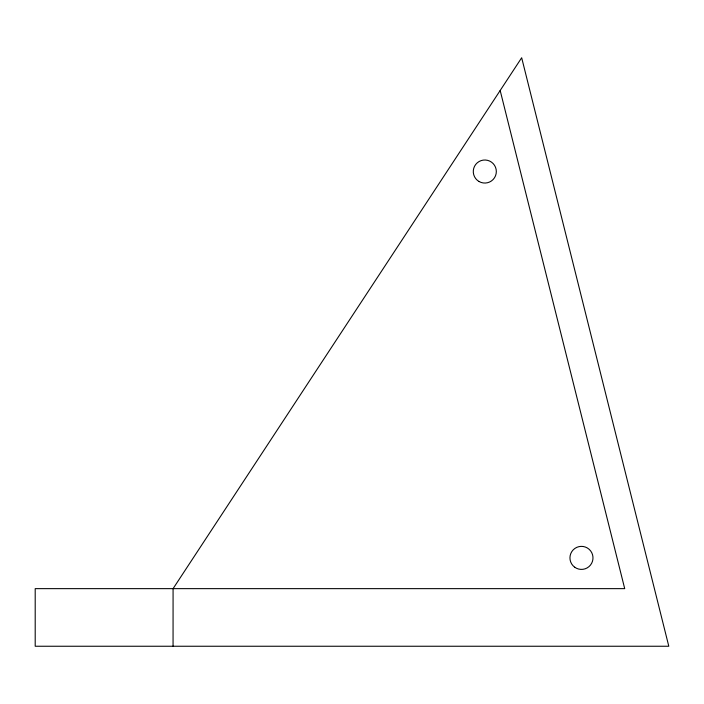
<?xml version="1.0" encoding="UTF-8"?>
<svg xmlns="http://www.w3.org/2000/svg" width="704" height="704" viewBox="0 0 704 704"><rect width="100%" height="100%" fill="white"/><g stroke="black" fill="none" stroke-linecap="round" stroke-linejoin="round"><path stroke-width="1.06" d="M500.174 90.499L624.712 588.641L35.2 588.641L35.2 646.246L668.8 646.246L521.673 57.754L173.078 588.641L173.061 646.246M479.046 181.509A11.519 11.519 0 0 0 496.329 171.53A11.519 11.519 0 0 0 479.046 161.55A11.519 11.519 0 0 0 479.046 181.509M574.702 567.213A11.519 11.519 0 0 0 592.926 559.09A11.519 11.519 0 0 0 576.77 547.369A11.519 11.519 0 0 0 574.702 567.213"/></g></svg>
